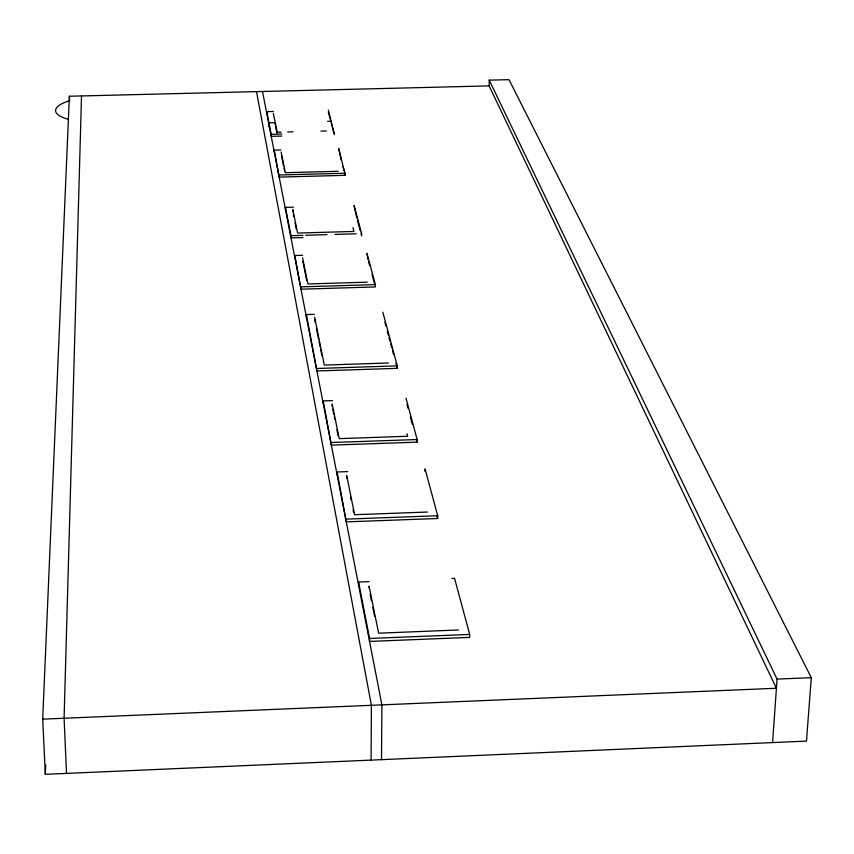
<?xml version="1.0" encoding="UTF-8"?>
<svg xmlns="http://www.w3.org/2000/svg" width="854" height="854" viewBox="0 0 854 854"><rect width="100%" height="100%" fill="white"/><g stroke="black" fill="none" stroke-linecap="round" stroke-linejoin="round"><path stroke-width="1.28" d="M337.084 474.664L337.084 471.984L347.749 471.611M280.87 149.973L274.294 150.155L279.162 177.109L345.358 175.316L338.686 148.457L341.354 160.424M337.084 471.984L346.276 521.869L437.654 518.506L437.696 515.752L425.057 468.867L425.014 471.536M346.671 478.144L346.671 475.464L354.623 514.706L427.512 512.037M358.552 584.894L358.563 582.033L369.227 581.617M369.088 588.096L369.099 586.175L378.621 633.177L458.427 629.974M358.563 582.033L369.568 638.461L369.547 641.429L469.625 637.394L469.689 634.437L454.563 578.329L451.894 578.425M371.095 760.113L371.394 705.308L256.488 91.624M367.978 259.413L366.974 253.403L375.386 284.617L375.376 286.944L300.982 289.196L294.854 255.517L302.722 255.293M381.503 759.654L381.898 704.87L262.498 91.474M314.283 314.325L306.372 314.571L316.898 370.956L397.27 368.341L397.291 365.864L382.827 312.201M332.419 400.622L323.228 400.932L331.341 445.126L417.115 442.148L417.147 439.543L405.992 398.156M489.118 85.891L489.246 80.148L508.995 79.668L811.3 677.67L806.475 741.101L45.326 774.332L42.7 719.153L69.387 96.246L489.118 85.891L776.414 688.249L42.7 719.153M81.514 95.947L64.093 718.246L66.516 773.414M45.326 774.332L45.689 765.013M772.582 742.585L777.065 679.101L489.246 80.148M777.065 679.101L811.3 677.67M369.568 638.461L469.689 634.437M346.286 519.115L437.696 515.752M331.341 442.511L417.147 439.543M388.442 363.003L324.317 365.074L314.614 317.186M316.898 368.48L397.291 365.864M367.263 282.172L307.878 283.955L302.594 257.844M300.971 286.869L375.386 284.617M285.482 209.561L285.46 207.394L293.381 207.17M285.46 207.394L290.979 235.683L302.989 235.341M305.647 235.266L326.986 234.647M334.981 234.423L356.321 233.804M302.999 237.561L291 237.903L290.979 235.683M338.195 171.28L285.353 172.711L281.158 152.001M279.151 175.006L345.358 173.223M266.8 113.614L266.79 111.65L273.333 111.479M327.616 121.332L331.352 121.236L331.352 123.232M281.137 132.124L277.155 132.231L273.323 113.336M287.777 131.954L293.082 131.815M320.976 131.1L326.292 130.961M266.79 111.65L271.209 134.334L281.745 134.057M281.767 136.074L271.23 136.341L271.209 134.334M328.342 110.091L334.437 134.708M328.342 112.055L330.349 119.507M331.694 124.503L334.095 133.427M343.02 166.626L344.023 170.352M344.696 172.839L345.358 175.316M356.812 217.909L354.058 205.472L361.648 233.654L361.637 235.864L360.954 233.302M357.506 220.471L360.26 230.74M368.65 261.922L369.654 265.669M372.013 274.433L374.703 284.435M384.876 322.257L385.912 326.1M387.289 331.213L388.314 335.056M389.008 337.618L390.043 341.461M390.726 344.023L391.762 347.856M392.445 350.418L393.481 354.261M395.893 363.217L397.27 368.341M406.984 404.465L407.998 408.233M410.358 417.03L412.386 424.566M416.442 439.639L417.115 442.148M436.97 515.965L437.654 518.506M352.99 227.73L353.962 231.445L297.576 233.057L292.805 209.497L292.815 211.664M406.984 433.715L407.657 436.266L339.209 438.636L332.195 403.995L332.195 406.547M275.479 125.869L276.931 133.043M281.436 155.353L283.528 165.719M284.051 168.313L284.574 170.907M293.317 214.151L293.819 216.638M295.078 222.851L296.327 229.064M302.86 261.356L306.629 280.048M314.624 319.567L315.147 322.161M316.46 328.651L318.553 339.027M319.076 341.621L320.122 346.799M320.645 349.393L321.958 355.883M332.718 409.119L333.754 414.254M334.277 416.827L334.8 419.399M336.871 429.679L338.173 436.106M350.514 497.167L351.026 499.707M353.076 509.849L353.588 512.389M370.145 594.288L371.458 600.821M372.782 607.365L374.628 616.513M69.387 96.246L69.59 101.38M275.234 124.663L275.212 122.677L268.967 122.837L269.01 126.819M274.294 150.155L274.315 152.204M294.854 255.517L294.865 257.78M306.372 314.571L306.383 316.951M323.228 400.932L323.228 403.472M67.914 119.176A43.33 12.821 -1.6 0 1 68.704 101.007"/></g></svg>
